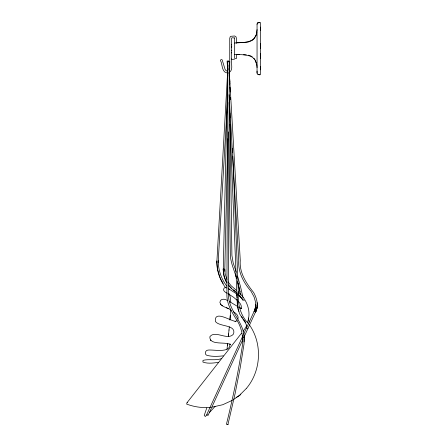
<?xml version="1.0" encoding="UTF-8"?>
<svg xmlns="http://www.w3.org/2000/svg" width="447" height="447" viewBox="0 0 447 447"><rect width="100%" height="100%" fill="white"/><g stroke="black" fill="none" stroke-linecap="round" stroke-linejoin="round"><path stroke-width="0.67" d="M231.591 47.237L231.591 46.047M257.053 72.481L257.053 71.09M260.4 69.833L260.4 66.637M260.4 58.3L260.4 53.478M260.4 48.466L260.4 43.448M260.4 30.29L260.4 27.094M227.702 82.153L227.707 81.661M227.707 81.002L227.713 80.186M227.724 77.085L227.73 75.934M227.752 69.721L227.54 64.29M255.813 304.48L255.511 307.787L254.589 310.358L255.818 305.558L255.779 306.15L255.427 301.613L254.013 296.752L251.007 291.243C243.565 282.722 237.977 272.089 238.743 260.484L229.071 94.703M255.706 311.581L257.204 307.078L257.003 308.134L257.316 304.089L257.003 308.134L255.706 311.581C258.942 305.513 256.779 298.227 253.678 292.573C246.342 283.364 239.206 272.787 240.268 260.394L229.272 71.922L229.182 75.889M227.73 72.515L223.316 266.92C222.986 272.48 223.852 278.246 226.847 283.035M227.752 138.866L224.802 269.256L225.159 273.704L226.942 279.548M229.317 69.821L229.501 61.764L228.484 61.742M244.129 342.005C246.649 323.606 227.774 311.682 228.439 293.774L229.311 61.502L227.78 61.496L226.908 293.802C226.417 304.586 232.848 313.721 238.234 322.455C242.822 330.998 243.581 341.1 241.587 350.487C237.698 375.312 232.423 399.903 226.422 424.298L227.909 424.65L227.987 424.332M227.612 72.464L216.829 262.579M227.685 71.202L227.758 69.972M227.311 104.24L218.387 258.589C217.695 268.457 220.874 278.369 226.858 286.209M229.071 73.71L229.177 71.906M230.691 309.575L229.931 320.102M230.037 318.929L230.306 315.582M257.053 29.631L256.215 34.877L253.902 38.906L252.276 40.398L248.286 42.029L234.625 43.057M228.993 330.137L229.322 326.785M229.009 329.97L228.367 336.245M228.339 336.513L228.613 333.87M227.367 345.788L227.579 343.799L226.992 349.319M237.905 319.102C239.039 315.761 235.971 313.246 233.418 311.771M231.613 44.884L231.591 44.264M231.591 52.953L231.613 52.338M257.053 24.267L257.679 22.965L259.986 22.641M227.909 424.65L235.088 393.651L240.212 367.73L244.045 343.894L243.844 335.373M256.835 32.19C255.695 42.677 244.062 42.845 235.999 42.677M246.113 326.785L246.621 325.03M247.275 322.756C251.896 311.682 246.71 299.104 237.972 291.712M206.788 407.938L204.218 415.397L205.279 416.498L207.235 414.62M241.525 333.216L187.097 402.63L186.6 404.071C194.21 406.966 202.485 408.128 210.593 407.329M254.589 310.358L255.231 308.782L254.069 311.492L254.818 309.855M256.388 310.056L255.46 312.129L256.209 310.492M246.537 327.897L247.962 328.467M242.62 336.429L206.665 414.766L208.056 415.403L242.85 339.597M243.492 334.529L254.751 310L256.142 310.637L243.721 337.703M231.613 50.673L231.786 50.321M240.81 394.103L239.843 395.388L236.105 397.506M242.995 331.344L246.828 326.008L245.576 323.114L239.76 314.118L238.005 309.078L237.273 303.63L229.093 102.475M187.097 402.63L187.36 402.294M246.61 388.158C261.255 370.636 262.54 343.564 249.381 324.846M246.509 388.292L239.491 395.31L233.395 399.696M215.113 406.384L209.682 412.268M234.552 59.188L232.038 59.384L231.591 58.937L231.591 38.213L232.038 37.76L234.563 37.961M229.462 72.33C233.669 69.324 230.635 63.1 231.58 58.903M237.055 320.7L235.027 321.432L235.988 321.443C230.641 321.181 214.085 309.598 215.37 321.41C219.242 327.092 236.58 324.326 233.513 333.993C227.836 341.229 214.901 329.523 209.816 336.826C209.654 345.799 225.484 341.324 230.719 344.648L229.898 343.86C230.82 353.683 213.616 349.331 207.866 350.107C205.302 350.213 204.268 354.158 206.665 355.248C212.04 356.795 217.862 356.449 223.377 355.846M232.3 400.322L222.779 404.719L211.895 407.189M221.768 358.494C215.761 360.908 208.945 358.796 203.022 360.355L202.899 362.059C207.81 363.931 213.476 363.014 218.577 362.372M227.752 71.028L226.232 70.827L225.098 69.458L222.176 59.892C221.868 59.244 220.31 59.725 220.421 60.429C222.662 64.178 221.41 71.693 226.774 72.878M259.986 22.35L257.679 22.674L257.053 23.976L257.053 73.241M234.614 58.512L236.452 58.512L236.452 54.361M258.338 74.576L259.986 74.576M259.986 74.867L257.679 74.543L257.053 72.95M228.758 61.49L229.775 61.552L229.3 69.766L229.266 65.379M236.681 54.294L239.43 54.473M243.548 54.746L246.297 54.925M234.625 54.45C241.944 54.992 253.46 53.4 256.215 62.63M244.224 300.596L238.838 295.646M248.286 55.188L250.398 55.752M227.003 287.98L225.389 287.622L224.305 287.896C221.997 290.254 225.266 292.427 227.26 293.282M239.894 307.91L241.743 308.145L240.542 308.614L240.927 308.301C242.213 305.731 240.039 303.049 238.262 301.351M227.774 300.742C225.282 298.764 220.103 298.071 219.885 302.39C221.086 307.38 227.875 307.257 231.228 310.363M229.261 301.446L239.179 307.407M228.389 288.622L237.234 294.277M226.433 307.698L228.3 308.67M221.678 305.385L222.505 305.832M250.868 56.02L252.276 56.819M228.238 293.819L233.652 297.333L237.787 300.892M236.301 290.287L230.92 285.544L228.216 281.979M233.435 289.902L235.318 291.455M236.888 293.07L231.468 288.55L228.182 284.985M236.139 292.154L236.955 292.852M231.535 288.309L228.635 285.197M238.938 294.769L240.749 296.774M238.402 294.5L241.117 297.523L242.928 300.356M210.28 339.96L210.883 340.631M228.735 288.583L229.574 289.533M220.388 304.021L220.958 304.765M248.75 323.941C240.413 315.694 237.558 304.094 238.374 292.668L232.809 156.109M243.174 319.029L245.682 322.388M253.902 58.317L254.891 59.714M225.573 287.734C219.935 280.029 216.544 270.575 216.823 260.97L217.465 268.865L219.6 276.402M241.235 316.213L242.38 317.906M223.182 283.499L220.874 279.302M226.908 282.783L224.148 276.302L223.276 269.06L223.36 271.508M231.613 46.544L231.786 46.896M220.65 278.822L219.801 276.889M255.226 60.177L256.835 65.027M229.361 293.824L230.484 298.3L230.792 302.2M236.262 272.257L233.144 262.73L231.909 255.41L230.071 124.188M235.239 274.017L236.619 278.369C234.289 270.195 230.283 262.26 230.306 253.583L228.646 131.887M237.486 276.05L240.57 286.773L242.989 297.663M238.173 308.821L238.944 311.386M237.502 281.493L240.587 294.947M238.078 283.376L239.771 289.974M239.916 290.617L240.212 291.902M248.348 318.029L249.158 322.281M240.508 293.187L240.754 294.327M234.552 37.961L234.602 57.808M237.653 306.156L238.044 308.156M257.131 302.641L257.338 304.401M242.324 335.552L242.66 340.575M237.586 305.463L237.184 299.389M256.835 64.737L257.053 67.586M229.087 68.749L229.11 69.134M228.685 61.87L228.635 60.921L227.104 61.01L227.707 71.364M229.093 68.816L229.177 70.28L229.747 68.408L229.741 38.453L230.149 36.894L230.73 36.313L234.714 35.995L236.044 36.894L236.452 38.453L236.452 43.298M229.283 72.034L229.339 73.079M229.473 75.336L229.54 76.482M229.719 79.583L229.769 80.393M229.808 81.052L229.836 81.544M237.117 298.06L236.849 292.735L236.977 295.411M238.374 292.668L238.502 295.338M229.11 65.262L229.311 70.145M229.4 72.403L229.875 84.025M230.009 87.266L230.199 91.953M230.423 97.53L230.512 99.625M232.501 148.438L232.669 152.623M224.886 271.396L224.807 269.049M229.356 71.883L229.412 75.861M229.92 113.024L229.982 117.907M227.724 64.362L227.735 65.396M260.4 22.763L260.4 74.453M218.354 260.992L218.354 262.545L218.354 260.981M223.355 271.569L223.276 269.06L223.355 271.569"/></g></svg>
